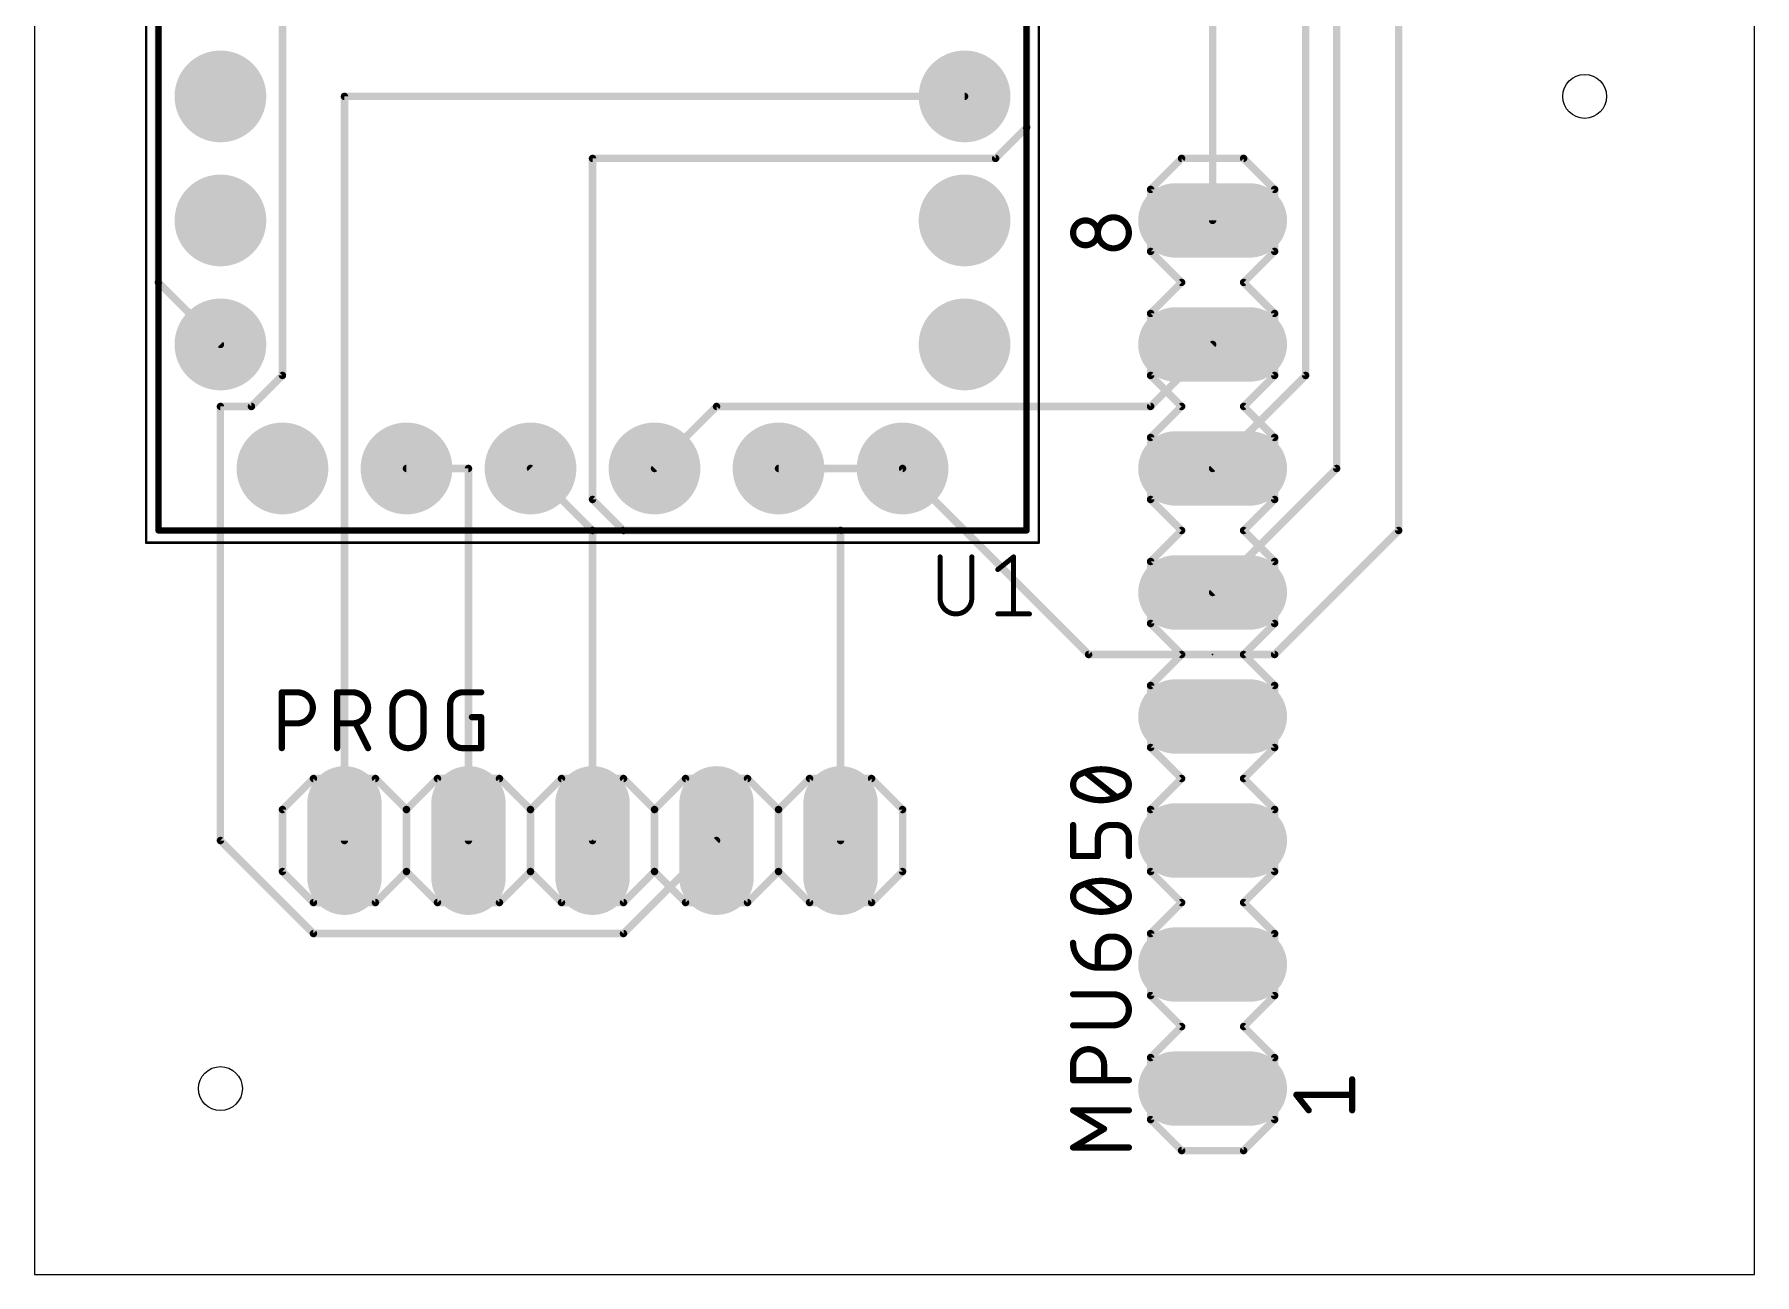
# Model space of a CAD drawing. Extents: x 2.5 to 37.8, y 12.7 to 76.2.
# Drawn here: x 2.54 to 37.77, y 12.7 to 38.1 of the extents above; entities that cross this region are included whole.
import ezdxf

# ---------------------------------------------------------------- set-up
doc = ezdxf.new("R2010")
doc.units = 0
for name, color, linetype in [('1', 12, 'CONTINUOUS'), ('17', 110, 'CONTINUOUS'), ('20', 31, 'CONTINUOUS'), ('21', 253, 'CONTINUOUS'), ('23', 53, 'CONTINUOUS'), ('25', 253, 'CONTINUOUS'), ('39', 12, 'CONTINUOUS'), ('51', 253, 'CONTINUOUS')]:
    doc.layers.add(name, color=color, linetype=linetype)

# ---------------------------------------------------------------- blocks, each defined once
blk = doc.blocks.new('RECT')
blk.add_solid([(-0.5, -0.5), (0.5, -0.5), (-0.5, 0.5), (0.5, 0.5)])
blk = doc.blocks.new('LONGP100')
at = {"const_width": 1}
blk.add_lwpolyline([(-0.5, 0), (0.5, 0)], dxfattribs=at)
at = {"const_width": 0.5}
for points in [[(-0.5, 0.25, 1), (-0.5, -0.25)], [(0.5, -0.25, 1), (0.5, 0.25)]]:
    blk.add_lwpolyline(points, format="xyb", dxfattribs=at)
blk = doc.blocks.new('ROUNDP')
at = {"const_width": 0.5}
blk.add_lwpolyline([(0, -0.25, 1), (0, 0.25, 1), (0, -0.25)], format="xyb", dxfattribs=at)

msp = doc.modelspace()

# ---------------------------------------------------------------- linework, layer by layer
at = {"layer": '1', "const_width": 0.1524}
for points in [[(5.08, 72.39), (5.08, 33.02)], [(29.21, 42.545), (29.21, 29.21)], [(28.575, 41.91), (28.575, 31.115)], [(30.48, 41.91), (30.48, 27.94)], [(26.67, 40.64), (26.67, 34.29)], [(7.62, 39.37), (7.62, 31.115)], [(22.86, 39.37), (22.86, 36.195)], [(8.89, 36.83), (8.89, 21.59)], [(21.59, 36.83), (8.89, 36.83)], [(22.86, 36.195), (22.225, 35.56)], [(13.97, 35.56), (13.97, 28.575)], [(22.225, 35.56), (13.97, 35.56)], [(5.08, 33.02), (6.35, 31.75)], [(25.4, 30.48), (26.67, 31.75)], [(7.62, 31.115), (6.985, 30.48)], [(28.575, 31.115), (26.67, 29.21)], [(6.35, 30.48), (6.35, 21.59)], [(6.985, 30.48), (6.35, 30.48)], [(15.24, 29.21), (16.51, 30.48)], [(16.51, 30.48), (25.4, 30.48)], [(10.16, 29.21), (11.43, 29.21)], [(11.43, 29.21), (11.43, 21.59)], [(12.7, 29.21), (13.97, 27.94)], [(20.32, 29.21), (17.78, 29.21)], [(24.13, 25.4), (20.32, 29.21)], [(29.21, 29.21), (26.67, 26.67)], [(13.97, 28.575), (14.605, 27.94)], [(13.97, 27.94), (13.97, 21.59)], [(14.605, 27.94), (19.05, 27.94)], [(19.05, 27.94), (19.05, 21.59)], [(30.48, 27.94), (27.94, 25.4)], [(27.94, 25.4), (24.13, 25.4)], [(6.35, 21.59), (8.255, 19.685)], [(14.605, 19.685), (16.51, 21.59)], [(8.255, 19.685), (14.605, 19.685)]]:
    msp.add_lwpolyline(points, dxfattribs=at)
at = {"layer": '1', "const_width": 0.0762}
for points in [[(8.9281, 36.83, 1), (8.8519, 36.83)], [(8.89, 36.8681, 1), (8.89, 36.7919)], [(21.59, 36.7919, 1), (21.59, 36.8681)], [(22.8219, 36.195, 1), (22.8981, 36.195)], [(22.8869, 36.1681, 1), (22.8331, 36.2219)], [(14.0081, 35.56, 1), (13.9319, 35.56)], [(13.97, 35.5981, 1), (13.97, 35.5219)], [(22.1981, 35.5869, 1), (22.2519, 35.5331)], [(22.225, 35.5219, 1), (22.225, 35.5981)], [(26.6319, 34.29, 1), (26.7081, 34.29)], [(5.0419, 33.02, 1), (5.1181, 33.02)], [(5.1069, 33.0469, 1), (5.0531, 32.9931)], [(6.3231, 31.7231, 1), (6.3769, 31.7769)], [(26.6969, 31.7231, 1), (26.6431, 31.7769)], [(7.5819, 31.115, 1), (7.6581, 31.115)], [(7.6469, 31.0881, 1), (7.5931, 31.1419)], [(28.5369, 31.115, 1), (28.6131, 31.115)], [(28.6019, 31.0881, 1), (28.5481, 31.1419)], [(6.3881, 30.48, 1), (6.3119, 30.48)], [(6.35, 30.5181, 1), (6.35, 30.4419)], [(6.9581, 30.5069, 1), (7.0119, 30.4531)], [(6.985, 30.4419, 1), (6.985, 30.5181)], [(16.51, 30.5181, 1), (16.51, 30.4419)], [(16.5369, 30.4531, 1), (16.4831, 30.5069)], [(25.3731, 30.5069, 1), (25.4269, 30.4531)], [(25.4, 30.4419, 1), (25.4, 30.5181)], [(10.16, 29.2481, 1), (10.16, 29.1719)], [(11.4681, 29.21, 1), (11.3919, 29.21)], [(11.43, 29.1719, 1), (11.43, 29.2481)], [(12.7269, 29.2369, 1), (12.6731, 29.1831)], [(15.2131, 29.2369, 1), (15.2669, 29.1831)], [(17.78, 29.2481, 1), (17.78, 29.1719)], [(20.3469, 29.2369, 1), (20.2931, 29.1831)], [(20.32, 29.1719, 1), (20.32, 29.2481)], [(26.6431, 29.2369, 1), (26.6969, 29.1831)], [(29.1719, 29.21, 1), (29.2481, 29.21)], [(29.2369, 29.1831, 1), (29.1831, 29.2369)], [(13.9319, 28.575, 1), (14.0081, 28.575)], [(13.9969, 28.6019, 1), (13.9431, 28.5481)], [(14.0081, 27.94, 1), (13.9319, 27.94)], [(13.9431, 27.9131, 1), (13.9969, 27.9669)], [(14.605, 27.9781, 1), (14.605, 27.9019)], [(14.5781, 27.9131, 1), (14.6319, 27.9669)], [(19.0881, 27.94, 1), (19.0119, 27.94)], [(19.05, 27.9019, 1), (19.05, 27.9781)], [(30.4419, 27.94, 1), (30.5181, 27.94)], [(30.5069, 27.9131, 1), (30.4531, 27.9669)], [(26.6431, 26.6969, 1), (26.6969, 26.6431)], [(24.13, 25.4381, 1), (24.13, 25.3619)], [(24.1031, 25.3731, 1), (24.1569, 25.4269)], [(27.9131, 25.4269, 1), (27.9669, 25.3731)], [(27.94, 25.3619, 1), (27.94, 25.4381)], [(6.3119, 21.59, 1), (6.3881, 21.59)], [(6.3769, 21.6169, 1), (6.3231, 21.5631)], [(8.8519, 21.59, 1), (8.9281, 21.59)], [(11.3919, 21.59, 1), (11.4681, 21.59)], [(13.9319, 21.59, 1), (14.0081, 21.59)], [(16.5369, 21.5631, 1), (16.4831, 21.6169)], [(19.0119, 21.59, 1), (19.0881, 21.59)], [(8.255, 19.7231, 1), (8.255, 19.6469)], [(8.2281, 19.6581, 1), (8.2819, 19.7119)], [(14.5781, 19.7119, 1), (14.6319, 19.6581)], [(14.605, 19.6469, 1), (14.605, 19.7231)]]:
    msp.add_lwpolyline(points, format="xyb", dxfattribs=at)
at = {"layer": '20'}
for p, q in [((2.54, 76.19), (2.54, 12.7)), ((37.77, 12.7), (37.77, 76.19)), ((2.54, 12.7), (37.77, 12.7))]:
    msp.add_line(p, q, dxfattribs=at)
for centre in [(34.29, 36.83), (6.35, 16.51)]:
    msp.add_circle(centre, 0.45, dxfattribs=at)
at = {"layer": '21'}
for points, const_width in [([(5.08, 60.96), (5.08, 27.94)], 0.127), ([(22.86, 27.94), (22.86, 60.96)], 0.127), ([(25.4, 34.925), (26.035, 35.56)], 0.1524), ([(26.035, 35.56), (27.305, 35.56)], 0.1524), ([(27.305, 35.56), (27.94, 34.925)], 0.1524), ([(25.4, 33.655), (25.4, 34.925)], 0.1524), ([(27.94, 34.925), (27.94, 33.655)], 0.1524), ([(25.4, 33.655), (26.035, 33.02)], 0.1524), ([(27.305, 33.02), (27.94, 33.655)], 0.1524), ([(25.4, 32.385), (26.035, 33.02)], 0.1524), ([(27.305, 33.02), (27.94, 32.385)], 0.1524), ([(25.4, 31.115), (25.4, 32.385)], 0.1524), ([(27.94, 32.385), (27.94, 31.115)], 0.1524), ([(26.035, 30.48), (25.4, 31.115)], 0.1524), ([(27.94, 31.115), (27.305, 30.48)], 0.1524), ([(25.4, 29.845), (26.035, 30.48)], 0.1524), ([(27.305, 30.48), (27.94, 29.845)], 0.1524), ([(25.4, 28.575), (25.4, 29.845)], 0.1524), ([(27.94, 29.845), (27.94, 28.575)], 0.1524), ([(26.035, 27.94), (25.4, 28.575)], 0.1524), ([(27.94, 28.575), (27.305, 27.94)], 0.1524), ([(5.08, 27.94), (22.86, 27.94)], 0.127), ([(25.4, 27.305), (26.035, 27.94)], 0.1524), ([(27.305, 27.94), (27.94, 27.305)], 0.1524), ([(25.4, 26.035), (25.4, 27.305)], 0.1524), ([(27.94, 27.305), (27.94, 26.035)], 0.1524), ([(25.4, 26.035), (26.035, 25.4)], 0.1524), ([(27.305, 25.4), (27.94, 26.035)], 0.1524), ([(25.4, 24.765), (26.035, 25.4)], 0.1524), ([(27.305, 25.4), (27.94, 24.765)], 0.1524), ([(25.4, 23.495), (25.4, 24.765)], 0.1524), ([(27.94, 24.765), (27.94, 23.495)], 0.1524), ([(25.4, 23.495), (26.035, 22.86)], 0.1524), ([(27.305, 22.86), (27.94, 23.495)], 0.1524), ([(8.255, 22.86), (7.62, 22.225)], 0.1524), ([(8.255, 22.86), (9.525, 22.86)], 0.1524), ([(9.525, 22.86), (10.16, 22.225)], 0.1524), ([(10.16, 22.225), (10.795, 22.86)], 0.1524), ([(10.795, 22.86), (12.065, 22.86)], 0.1524), ([(12.065, 22.86), (12.7, 22.225)], 0.1524), ([(12.7, 22.225), (13.335, 22.86)], 0.1524), ([(13.335, 22.86), (14.605, 22.86)], 0.1524), ([(14.605, 22.86), (15.24, 22.225)], 0.1524), ([(15.875, 22.86), (15.24, 22.225)], 0.1524), ([(15.875, 22.86), (17.145, 22.86)], 0.1524), ([(17.145, 22.86), (17.78, 22.225)], 0.1524), ([(18.415, 22.86), (17.78, 22.225)], 0.1524), ([(18.415, 22.86), (19.685, 22.86)], 0.1524), ([(19.685, 22.86), (20.32, 22.225)], 0.1524), ([(25.4, 22.225), (26.035, 22.86)], 0.1524), ([(27.305, 22.86), (27.94, 22.225)], 0.1524), ([(7.62, 22.225), (7.62, 20.955)], 0.1524), ([(10.16, 22.225), (10.16, 20.955)], 0.1524), ([(12.7, 22.225), (12.7, 20.955)], 0.1524), ([(15.24, 22.225), (15.24, 20.955)], 0.1524), ([(17.78, 22.225), (17.78, 20.955)], 0.1524), ([(20.32, 22.225), (20.32, 20.955)], 0.1524), ([(25.4, 20.955), (25.4, 22.225)], 0.1524), ([(27.94, 22.225), (27.94, 20.955)], 0.1524), ([(7.62, 20.955), (8.255, 20.32)], 0.1524), ([(10.16, 20.955), (9.525, 20.32)], 0.1524), ([(10.795, 20.32), (10.16, 20.955)], 0.1524), ([(12.7, 20.955), (12.065, 20.32)], 0.1524), ([(13.335, 20.32), (12.7, 20.955)], 0.1524), ([(15.24, 20.955), (14.605, 20.32)], 0.1524), ([(15.24, 20.955), (15.875, 20.32)], 0.1524), ([(17.78, 20.955), (17.145, 20.32)], 0.1524), ([(17.78, 20.955), (18.415, 20.32)], 0.1524), ([(20.32, 20.955), (19.685, 20.32)], 0.1524), ([(26.035, 20.32), (25.4, 20.955)], 0.1524), ([(27.94, 20.955), (27.305, 20.32)], 0.1524), ([(9.525, 20.32), (8.255, 20.32)], 0.1524), ([(12.065, 20.32), (10.795, 20.32)], 0.1524), ([(14.605, 20.32), (13.335, 20.32)], 0.1524), ([(17.145, 20.32), (15.875, 20.32)], 0.1524), ([(19.685, 20.32), (18.415, 20.32)], 0.1524), ([(25.4, 19.685), (26.035, 20.32)], 0.1524), ([(27.305, 20.32), (27.94, 19.685)], 0.1524), ([(25.4, 18.415), (25.4, 19.685)], 0.1524), ([(27.94, 19.685), (27.94, 18.415)], 0.1524), ([(26.035, 17.78), (25.4, 18.415)], 0.1524), ([(27.94, 18.415), (27.305, 17.78)], 0.1524), ([(25.4, 17.145), (26.035, 17.78)], 0.1524), ([(27.305, 17.78), (27.94, 17.145)], 0.1524), ([(25.4, 15.875), (25.4, 17.145)], 0.1524), ([(27.94, 17.145), (27.94, 15.875)], 0.1524), ([(29.5275, 16.0655), (29.5275, 16.7005)], 0.127), ([(28.6385, 16.0655), (28.3845, 16.383)], 0.127), ([(28.3845, 16.383), (29.5275, 16.383)], 0.127), ([(25.4, 15.875), (26.035, 15.24)], 0.1524), ([(27.305, 15.24), (27.94, 15.875)], 0.1524), ([(26.035, 15.24), (27.305, 15.24)], 0.1524)]:
    msp.add_lwpolyline(points, dxfattribs=dict(at, const_width=const_width))
for points, const_width in [([(26.035, 35.5981, 1), (26.035, 35.5219)], 0.0762), ([(26.0619, 35.5331, 1), (26.0081, 35.5869)], 0.0762), ([(27.3319, 35.5869, 1), (27.2781, 35.5331)], 0.0762), ([(27.305, 35.5219, 1), (27.305, 35.5981)], 0.0762), ([(25.4381, 34.925, 1), (25.3619, 34.925)], 0.0762), ([(25.3731, 34.9519, 1), (25.4269, 34.8981)], 0.0762), ([(27.9781, 34.925, 1), (27.9019, 34.925)], 0.0762), ([(27.9131, 34.8981, 1), (27.9669, 34.9519)], 0.0762), ([(24.0665, 34.29, 1), (24.0665, 33.782)], 0.127), ([(24.0665, 34.3218, 1), (24.0665, 34.2582)], 0.0635), ([(24.0665, 33.782, 1), (24.0665, 34.29)], 0.127), ([(24.0665, 34.2582, 1), (24.0665, 34.3218)], 0.0635), ([(24.638, 34.3535, 1), (24.638, 33.7185)], 0.127), ([(24.638, 34.3853, 1), (24.638, 34.3218)], 0.0635), ([(24.638, 33.7185, 1), (24.638, 34.3535)], 0.127), ([(24.638, 34.3218, 1), (24.638, 34.3853)], 0.0635), ([(24.0665, 33.8138, 1), (24.0665, 33.7503)], 0.0635), ([(24.0665, 33.7503, 1), (24.0665, 33.8138)], 0.0635), ([(24.638, 33.7503, 1), (24.638, 33.6867)], 0.0635), ([(24.638, 33.6867, 1), (24.638, 33.7503)], 0.0635), ([(25.3619, 33.655, 1), (25.4381, 33.655)], 0.0762), ([(25.4269, 33.6819, 1), (25.3731, 33.6281)], 0.0762), ([(27.9019, 33.655, 1), (27.9781, 33.655)], 0.0762), ([(27.9669, 33.6281, 1), (27.9131, 33.6819)], 0.0762), ([(26.0619, 32.9931, 1), (26.0081, 33.0469)], 0.0762), ([(26.0081, 32.9931, 1), (26.0619, 33.0469)], 0.0762), ([(27.3319, 33.0469, 1), (27.2781, 32.9931)], 0.0762), ([(27.2781, 33.0469, 1), (27.3319, 32.9931)], 0.0762), ([(25.4381, 32.385, 1), (25.3619, 32.385)], 0.0762), ([(25.3731, 32.4119, 1), (25.4269, 32.3581)], 0.0762), ([(27.9781, 32.385, 1), (27.9019, 32.385)], 0.0762), ([(27.9131, 32.3581, 1), (27.9669, 32.4119)], 0.0762), ([(25.3619, 31.115, 1), (25.4381, 31.115)], 0.0762), ([(25.4269, 31.1419, 1), (25.3731, 31.0881)], 0.0762), ([(27.9019, 31.115, 1), (27.9781, 31.115)], 0.0762), ([(27.9669, 31.0881, 1), (27.9131, 31.1419)], 0.0762), ([(26.0619, 30.4531, 1), (26.0081, 30.5069)], 0.0762), ([(26.0081, 30.4531, 1), (26.0619, 30.5069)], 0.0762), ([(27.3319, 30.5069, 1), (27.2781, 30.4531)], 0.0762), ([(27.2781, 30.5069, 1), (27.3319, 30.4531)], 0.0762), ([(25.4381, 29.845, 1), (25.3619, 29.845)], 0.0762), ([(25.3731, 29.8719, 1), (25.4269, 29.8181)], 0.0762), ([(27.9781, 29.845, 1), (27.9019, 29.845)], 0.0762), ([(27.9131, 29.8181, 1), (27.9669, 29.8719)], 0.0762), ([(25.3619, 28.575, 1), (25.4381, 28.575)], 0.0762), ([(25.4269, 28.6019, 1), (25.3731, 28.5481)], 0.0762), ([(27.9019, 28.575, 1), (27.9781, 28.575)], 0.0762), ([(27.9669, 28.5481, 1), (27.9131, 28.6019)], 0.0762), ([(5.08, 27.9718, 1), (5.08, 27.9083)], 0.0635), ([(5.0483, 27.94, 1), (5.1117, 27.94)], 0.0635), ([(22.8283, 27.94, 1), (22.8917, 27.94)], 0.0635), ([(22.86, 27.9083, 1), (22.86, 27.9718)], 0.0635), ([(26.0619, 27.9131, 1), (26.0081, 27.9669)], 0.0762), ([(26.0081, 27.9131, 1), (26.0619, 27.9669)], 0.0762), ([(27.3319, 27.9669, 1), (27.2781, 27.9131)], 0.0762), ([(27.2781, 27.9669, 1), (27.3319, 27.9131)], 0.0762), ([(25.4381, 27.305, 1), (25.3619, 27.305)], 0.0762), ([(25.3731, 27.3319, 1), (25.4269, 27.2781)], 0.0762), ([(27.9781, 27.305, 1), (27.9019, 27.305)], 0.0762), ([(27.9131, 27.2781, 1), (27.9669, 27.3319)], 0.0762), ([(25.3619, 26.035, 1), (25.4381, 26.035)], 0.0762), ([(25.4269, 26.0619, 1), (25.3731, 26.0081)], 0.0762), ([(27.9019, 26.035, 1), (27.9781, 26.035)], 0.0762), ([(27.9669, 26.0081, 1), (27.9131, 26.0619)], 0.0762), ([(26.0619, 25.3731, 1), (26.0081, 25.4269)], 0.0762), ([(26.0081, 25.3731, 1), (26.0619, 25.4269)], 0.0762), ([(27.3319, 25.4269, 1), (27.2781, 25.3731)], 0.0762), ([(27.2781, 25.4269, 1), (27.3319, 25.3731)], 0.0762), ([(25.4381, 24.765, 1), (25.3619, 24.765)], 0.0762), ([(25.3731, 24.7919, 1), (25.4269, 24.7381)], 0.0762), ([(27.9781, 24.765, 1), (27.9019, 24.765)], 0.0762), ([(27.9131, 24.7381, 1), (27.9669, 24.7919)], 0.0762), ([(25.3619, 23.495, 1), (25.4381, 23.495)], 0.0762), ([(25.4269, 23.5219, 1), (25.3731, 23.4681)], 0.0762), ([(27.9019, 23.495, 1), (27.9781, 23.495)], 0.0762), ([(27.9669, 23.4681, 1), (27.9131, 23.5219)], 0.0762), ([(8.255, 22.8981, 1), (8.255, 22.8219)], 0.0762), ([(8.2819, 22.8331, 1), (8.2281, 22.8869)], 0.0762), ([(9.5519, 22.8869, 1), (9.4981, 22.8331)], 0.0762), ([(9.525, 22.8219, 1), (9.525, 22.8981)], 0.0762), ([(10.795, 22.8981, 1), (10.795, 22.8219)], 0.0762), ([(10.8219, 22.8331, 1), (10.7681, 22.8869)], 0.0762), ([(12.0919, 22.8869, 1), (12.0381, 22.8331)], 0.0762), ([(12.065, 22.8219, 1), (12.065, 22.8981)], 0.0762), ([(13.335, 22.8981, 1), (13.335, 22.8219)], 0.0762), ([(13.3619, 22.8331, 1), (13.3081, 22.8869)], 0.0762), ([(14.6319, 22.8869, 1), (14.5781, 22.8331)], 0.0762), ([(14.605, 22.8219, 1), (14.605, 22.8981)], 0.0762), ([(15.875, 22.8981, 1), (15.875, 22.8219)], 0.0762), ([(15.9019, 22.8331, 1), (15.8481, 22.8869)], 0.0762), ([(17.1719, 22.8869, 1), (17.1181, 22.8331)], 0.0762), ([(17.145, 22.8219, 1), (17.145, 22.8981)], 0.0762), ([(18.415, 22.8981, 1), (18.415, 22.8219)], 0.0762), ([(18.4419, 22.8331, 1), (18.3881, 22.8869)], 0.0762), ([(19.7119, 22.8869, 1), (19.6581, 22.8331)], 0.0762), ([(19.685, 22.8219, 1), (19.685, 22.8981)], 0.0762), ([(26.0619, 22.8331, 1), (26.0081, 22.8869)], 0.0762), ([(26.0081, 22.8331, 1), (26.0619, 22.8869)], 0.0762), ([(27.3319, 22.8869, 1), (27.2781, 22.8331)], 0.0762), ([(27.2781, 22.8869, 1), (27.3319, 22.8331)], 0.0762), ([(7.6581, 22.225, 1), (7.5819, 22.225)], 0.0762), ([(7.5931, 22.2519, 1), (7.6469, 22.1981)], 0.0762), ([(10.1981, 22.225, 1), (10.1219, 22.225)], 0.0762), ([(10.1331, 22.2519, 1), (10.1869, 22.1981)], 0.0762), ([(10.1331, 22.1981, 1), (10.1869, 22.2519)], 0.0762), ([(12.7381, 22.225, 1), (12.6619, 22.225)], 0.0762), ([(12.6731, 22.2519, 1), (12.7269, 22.1981)], 0.0762), ([(12.6731, 22.1981, 1), (12.7269, 22.2519)], 0.0762), ([(15.2781, 22.225, 1), (15.2019, 22.225)], 0.0762), ([(15.2131, 22.2519, 1), (15.2669, 22.1981)], 0.0762), ([(15.2131, 22.1981, 1), (15.2669, 22.2519)], 0.0762), ([(17.8181, 22.225, 1), (17.7419, 22.225)], 0.0762), ([(17.7531, 22.2519, 1), (17.8069, 22.1981)], 0.0762), ([(17.7531, 22.1981, 1), (17.8069, 22.2519)], 0.0762), ([(20.3581, 22.225, 1), (20.2819, 22.225)], 0.0762), ([(20.2931, 22.1981, 1), (20.3469, 22.2519)], 0.0762), ([(25.4381, 22.225, 1), (25.3619, 22.225)], 0.0762), ([(25.3731, 22.2519, 1), (25.4269, 22.1981)], 0.0762), ([(27.9781, 22.225, 1), (27.9019, 22.225)], 0.0762), ([(27.9131, 22.1981, 1), (27.9669, 22.2519)], 0.0762), ([(7.5819, 20.955, 1), (7.6581, 20.955)], 0.0762), ([(7.6469, 20.9819, 1), (7.5931, 20.9281)], 0.0762), ([(10.1219, 20.955, 1), (10.1981, 20.955)], 0.0762), ([(10.1869, 20.9819, 1), (10.1331, 20.9281)], 0.0762), ([(10.1869, 20.9281, 1), (10.1331, 20.9819)], 0.0762), ([(12.6619, 20.955, 1), (12.7381, 20.955)], 0.0762), ([(12.7269, 20.9819, 1), (12.6731, 20.9281)], 0.0762), ([(12.7269, 20.9281, 1), (12.6731, 20.9819)], 0.0762), ([(15.2019, 20.955, 1), (15.2781, 20.955)], 0.0762), ([(15.2669, 20.9819, 1), (15.2131, 20.9281)], 0.0762), ([(15.2669, 20.9281, 1), (15.2131, 20.9819)], 0.0762), ([(17.7419, 20.955, 1), (17.8181, 20.955)], 0.0762), ([(17.8069, 20.9819, 1), (17.7531, 20.9281)], 0.0762), ([(17.8069, 20.9281, 1), (17.7531, 20.9819)], 0.0762), ([(20.2819, 20.955, 1), (20.3581, 20.955)], 0.0762), ([(20.3469, 20.9281, 1), (20.2931, 20.9819)], 0.0762), ([(25.3619, 20.955, 1), (25.4381, 20.955)], 0.0762), ([(25.4269, 20.9819, 1), (25.3731, 20.9281)], 0.0762), ([(27.9019, 20.955, 1), (27.9781, 20.955)], 0.0762), ([(27.9669, 20.9281, 1), (27.9131, 20.9819)], 0.0762), ([(8.255, 20.3581, 1), (8.255, 20.2819)], 0.0762), ([(8.2281, 20.2931, 1), (8.2819, 20.3469)], 0.0762), ([(9.4981, 20.3469, 1), (9.5519, 20.2931)], 0.0762), ([(9.525, 20.2819, 1), (9.525, 20.3581)], 0.0762), ([(10.795, 20.3581, 1), (10.795, 20.2819)], 0.0762), ([(10.7681, 20.2931, 1), (10.8219, 20.3469)], 0.0762), ([(12.0381, 20.3469, 1), (12.0919, 20.2931)], 0.0762), ([(12.065, 20.2819, 1), (12.065, 20.3581)], 0.0762), ([(13.335, 20.3581, 1), (13.335, 20.2819)], 0.0762), ([(13.3081, 20.2931, 1), (13.3619, 20.3469)], 0.0762), ([(14.5781, 20.3469, 1), (14.6319, 20.2931)], 0.0762), ([(14.605, 20.2819, 1), (14.605, 20.3581)], 0.0762), ([(15.875, 20.3581, 1), (15.875, 20.2819)], 0.0762), ([(15.8481, 20.2931, 1), (15.9019, 20.3469)], 0.0762), ([(17.1181, 20.3469, 1), (17.1719, 20.2931)], 0.0762), ([(17.145, 20.2819, 1), (17.145, 20.3581)], 0.0762), ([(18.415, 20.3581, 1), (18.415, 20.2819)], 0.0762), ([(18.3881, 20.2931, 1), (18.4419, 20.3469)], 0.0762), ([(19.6581, 20.3469, 1), (19.7119, 20.2931)], 0.0762), ([(19.685, 20.2819, 1), (19.685, 20.3581)], 0.0762), ([(26.0619, 20.2931, 1), (26.0081, 20.3469)], 0.0762), ([(26.0081, 20.2931, 1), (26.0619, 20.3469)], 0.0762), ([(27.3319, 20.3469, 1), (27.2781, 20.2931)], 0.0762), ([(27.2781, 20.3469, 1), (27.3319, 20.2931)], 0.0762), ([(25.4381, 19.685, 1), (25.3619, 19.685)], 0.0762), ([(25.3731, 19.7119, 1), (25.4269, 19.6581)], 0.0762), ([(27.9781, 19.685, 1), (27.9019, 19.685)], 0.0762), ([(27.9131, 19.6581, 1), (27.9669, 19.7119)], 0.0762), ([(25.3619, 18.415, 1), (25.4381, 18.415)], 0.0762), ([(25.4269, 18.4419, 1), (25.3731, 18.3881)], 0.0762), ([(27.9019, 18.415, 1), (27.9781, 18.415)], 0.0762), ([(27.9669, 18.3881, 1), (27.9131, 18.4419)], 0.0762), ([(26.0619, 17.7531, 1), (26.0081, 17.8069)], 0.0762), ([(26.0081, 17.7531, 1), (26.0619, 17.8069)], 0.0762), ([(27.3319, 17.8069, 1), (27.2781, 17.7531)], 0.0762), ([(27.2781, 17.8069, 1), (27.3319, 17.7531)], 0.0762), ([(25.4381, 17.145, 1), (25.3619, 17.145)], 0.0762), ([(25.3731, 17.1719, 1), (25.4269, 17.1181)], 0.0762), ([(27.9781, 17.145, 1), (27.9019, 17.145)], 0.0762), ([(27.9131, 17.1181, 1), (27.9669, 17.1719)], 0.0762), ([(29.5592, 16.7005, 1), (29.4958, 16.7005)], 0.0635), ([(28.4093, 16.4028, 1), (28.3597, 16.3632)], 0.0635), ([(28.3845, 16.4147, 1), (28.3845, 16.3513)], 0.0635), ([(29.5275, 16.3513, 1), (29.5275, 16.4147)], 0.0635), ([(25.3619, 15.875, 1), (25.4381, 15.875)], 0.0762), ([(25.4269, 15.9019, 1), (25.3731, 15.8481)], 0.0762), ([(27.9019, 15.875, 1), (27.9781, 15.875)], 0.0762), ([(27.9669, 15.8481, 1), (27.9131, 15.9019)], 0.0762), ([(28.6137, 16.0457, 1), (28.6633, 16.0853)], 0.0635), ([(29.4958, 16.0655, 1), (29.5592, 16.0655)], 0.0635), ([(26.035, 15.2781, 1), (26.035, 15.2019)], 0.0762), ([(26.0081, 15.2131, 1), (26.0619, 15.2669)], 0.0762), ([(27.2781, 15.2669, 1), (27.3319, 15.2131)], 0.0762), ([(27.305, 15.2019, 1), (27.305, 15.2781)], 0.0762)]:
    msp.add_lwpolyline(points, format="xyb", dxfattribs=dict(at, const_width=const_width))
at = {"layer": '23'}
for p in [(26.67, 25.4), (13.97, 21.59)]:
    msp.add_point(p, dxfattribs=at)
at = {"layer": '25'}
for points, const_width in [([(21.089, 27.3992), (21.089, 26.5554)], 0.1016), ([(21.7381, 26.5554), (21.7381, 27.3992)], 0.1016), ([(22.2701, 27.1396), (22.5946, 27.3992)], 0.1016), ([(22.5946, 27.3992), (22.5946, 26.2308)], 0.1016), ([(22.2701, 26.2308), (22.9192, 26.2308)], 0.1016), ([(7.6073, 23.4823), (7.6073, 24.6253)], 0.127), ([(7.6073, 24.6253), (7.9248, 24.6253)], 0.127), ([(8.7395, 23.4823), (8.7395, 24.6253)], 0.127), ([(8.7395, 24.6253), (9.057, 24.6253)], 0.127), ([(11.3093, 24.6253), (11.6903, 24.6253)], 0.127), ([(9.8742, 23.7998), (9.8742, 24.3078)], 0.127), ([(10.5092, 24.3078), (10.5092, 23.7998)], 0.127), ([(11.0553, 23.7363), (11.0553, 24.3713)], 0.127), ([(7.9248, 23.9903), (7.6073, 23.9903)], 0.127), ([(9.057, 23.9903), (8.7395, 23.9903)], 0.127), ([(9.3745, 23.4823), (9.1205, 23.9903)], 0.127), ([(11.4998, 24.1173), (11.6903, 24.1173)], 0.127), ([(11.6903, 24.1173), (11.6903, 23.4823)], 0.127), ([(11.6903, 23.4823), (11.3093, 23.4823)], 0.127), ([(24.7015, 22.479), (24.0665, 22.987)], 0.127), ([(23.8125, 21.2725), (23.8125, 21.9075)], 0.127), ([(24.7015, 21.9075), (24.5745, 21.9075)], 0.127), ([(24.3205, 21.6535), (24.3205, 21.2725)], 0.127), ([(24.9555, 21.2725), (24.9555, 21.6535)], 0.127), ([(24.3205, 21.2725), (23.8125, 21.2725)], 0.127), ([(24.7015, 20.193), (24.0665, 20.701)], 0.127), ([(24.3205, 18.9865), (24.3205, 19.3675)], 0.127), ([(24.5745, 19.6215), (24.638, 19.6215)], 0.127), ([(24.638, 18.9865), (24.3205, 18.9865)], 0.127), ([(24.638, 18.4404), (23.8125, 18.4404)], 0.127), ([(23.8125, 17.8054), (24.638, 17.8054)], 0.127), ([(23.8125, 16.6815), (23.8125, 16.999)], 0.127), ([(24.4475, 16.999), (24.4475, 16.6815)], 0.127), ([(24.9555, 16.6815), (23.8125, 16.6815)], 0.127), ([(24.4475, 15.6845), (23.8125, 16.0655)], 0.127), ([(23.8125, 16.0655), (24.9555, 16.0655)], 0.127), ([(23.8125, 15.3035), (24.4475, 15.6845)], 0.127), ([(24.9555, 15.3035), (23.8125, 15.3035)], 0.127)]:
    msp.add_lwpolyline(points, dxfattribs=dict(at, const_width=const_width))
for points, const_width in [([(21.1144, 27.3992, 1), (21.0636, 27.3992)], 0.0508), ([(21.7635, 27.3992, 1), (21.7127, 27.3992)], 0.0508), ([(22.2542, 27.1594, 1), (22.286, 27.1197)], 0.0508), ([(22.62, 27.3992, 1), (22.5692, 27.3992)], 0.0508), ([(22.6105, 27.3794, 1), (22.5788, 27.419)], 0.0508), ([(21.089, 26.5554, 1), (21.7381, 26.5554)], 0.1016), ([(21.1144, 26.5554, 1), (21.0636, 26.5554)], 0.0508), ([(21.0636, 26.5554, 1), (21.1144, 26.5554)], 0.0508), ([(21.7635, 26.5554, 1), (21.7127, 26.5554)], 0.0508), ([(21.7127, 26.5554, 1), (21.7635, 26.5554)], 0.0508), ([(22.2701, 26.2562, 1), (22.2701, 26.2054)], 0.0508), ([(22.5692, 26.2308, 1), (22.62, 26.2308)], 0.0508), ([(22.9192, 26.2054, 1), (22.9192, 26.2562)], 0.0508), ([(7.6391, 24.6253, 1), (7.5756, 24.6253)], 0.0635), ([(7.6073, 24.6571, 1), (7.6073, 24.5936)], 0.0635), ([(7.9248, 23.9903, 1), (7.9248, 24.6253)], 0.127), ([(7.9248, 24.6571, 1), (7.9248, 24.5936)], 0.0635), ([(7.9248, 24.5936, 1), (7.9248, 24.6571)], 0.0635), ([(8.7395, 24.6571, 1), (8.7395, 24.5936)], 0.0635), ([(8.7713, 24.6253, 1), (8.7078, 24.6253)], 0.0635), ([(9.057, 23.9903, 1), (9.057, 24.6253)], 0.127), ([(9.057, 24.6571, 1), (9.057, 24.5936)], 0.0635), ([(9.057, 24.5936, 1), (9.057, 24.6571)], 0.0635), ([(10.5092, 24.3078, 1), (9.8742, 24.3078)], 0.127), ([(11.3093, 24.6253, 0.4142), (11.0553, 24.3713)], 0.127), ([(11.3093, 24.6571, 1), (11.3093, 24.5936)], 0.0635), ([(11.3093, 24.5936, 1), (11.3093, 24.6571)], 0.0635), ([(11.6903, 24.5936, 1), (11.6903, 24.6571)], 0.0635), ([(9.906, 24.3078, 1), (9.8425, 24.3078)], 0.0635), ([(9.8425, 24.3078, 1), (9.906, 24.3078)], 0.0635), ([(10.541, 24.3078, 1), (10.4775, 24.3078)], 0.0635), ([(10.4775, 24.3078, 1), (10.541, 24.3078)], 0.0635), ([(11.0871, 24.3713, 1), (11.0236, 24.3713)], 0.0635), ([(11.0236, 24.3713, 1), (11.0871, 24.3713)], 0.0635), ([(7.6073, 24.0221, 1), (7.6073, 23.9586)], 0.0635), ([(7.9248, 24.0221, 1), (7.9248, 23.9586)], 0.0635), ([(7.9248, 23.9586, 1), (7.9248, 24.0221)], 0.0635), ([(8.7395, 24.0221, 1), (8.7395, 23.9586)], 0.0635), ([(9.057, 24.0221, 1), (9.057, 23.9586)], 0.0635), ([(9.057, 23.9586, 1), (9.057, 24.0221)], 0.0635), ([(9.1489, 24.0045, 1), (9.0921, 23.9761)], 0.0635), ([(11.4998, 24.149, 1), (11.4998, 24.0856)], 0.0635), ([(11.7221, 24.1173, 1), (11.6586, 24.1173)], 0.0635), ([(11.6903, 24.0856, 1), (11.6903, 24.149)], 0.0635), ([(9.8742, 23.7998, 1), (10.5092, 23.7998)], 0.127), ([(9.906, 23.7998, 1), (9.8425, 23.7998)], 0.0635), ([(9.8425, 23.7998, 1), (9.906, 23.7998)], 0.0635), ([(10.541, 23.7998, 1), (10.4775, 23.7998)], 0.0635), ([(10.4775, 23.7998, 1), (10.541, 23.7998)], 0.0635), ([(11.0553, 23.7363, 0.4142), (11.3093, 23.4823)], 0.127), ([(11.0871, 23.7363, 1), (11.0236, 23.7363)], 0.0635), ([(11.0236, 23.7363, 1), (11.0871, 23.7363)], 0.0635), ([(7.5756, 23.4823, 1), (7.6391, 23.4823)], 0.0635), ([(8.7078, 23.4823, 1), (8.7713, 23.4823)], 0.0635), ([(9.3461, 23.4681, 1), (9.4029, 23.4965)], 0.0635), ([(11.3093, 23.5141, 1), (11.3093, 23.4506)], 0.0635), ([(11.3093, 23.4506, 1), (11.3093, 23.5141)], 0.0635), ([(11.6586, 23.4823, 1), (11.7221, 23.4823)], 0.0635), ([(11.6903, 23.4506, 1), (11.6903, 23.5141)], 0.0635), ([(23.9713, 22.9552, 0.3205), (23.8125, 22.733)], 0.127), ([(23.9573, 22.9838, 1), (23.9852, 22.9267)], 0.0635), ([(24.384, 23.0505, 0.1139), (23.9713, 22.9552)], 0.127), ([(23.9815, 22.9252, 1), (23.961, 22.9853)], 0.0635), ([(24.0863, 23.0118, 1), (24.0467, 22.9622)], 0.0635), ([(24.7968, 22.9552, 0.1139), (24.384, 23.0505)], 0.127), ([(24.384, 23.0822, 1), (24.384, 23.0188)], 0.0635), ([(24.384, 23.0188, 1), (24.384, 23.0822)], 0.0635), ([(24.807, 22.9853, 1), (24.7865, 22.9252)], 0.0635), ([(24.9555, 22.733, 0.3205), (24.7968, 22.9552)], 0.127), ([(24.7828, 22.9267, 1), (24.8107, 22.9838)], 0.0635), ([(23.8125, 22.733, 0.3205), (23.9713, 22.5108)], 0.127), ([(23.8442, 22.733, 1), (23.7808, 22.733)], 0.0635), ([(23.7808, 22.733, 1), (23.8442, 22.733)], 0.0635), ([(23.9852, 22.5393, 1), (23.9573, 22.4822)], 0.0635), ([(23.9713, 22.5108, 0.1139), (24.384, 22.4155)], 0.127), ([(23.961, 22.4807, 1), (23.9815, 22.5408)], 0.0635), ([(24.384, 22.4155, 0.1139), (24.7968, 22.5108)], 0.127), ([(24.7865, 22.5408, 1), (24.807, 22.4807)], 0.0635), ([(24.7968, 22.5108, 0.3205), (24.9555, 22.733)], 0.127), ([(24.8107, 22.4822, 1), (24.7828, 22.5393)], 0.0635), ([(24.9872, 22.733, 1), (24.9238, 22.733)], 0.0635), ([(24.9238, 22.733, 1), (24.9872, 22.733)], 0.0635), ([(24.384, 22.4473, 1), (24.384, 22.3838)], 0.0635), ([(24.384, 22.3838, 1), (24.384, 22.4473)], 0.0635), ([(24.6817, 22.4542, 1), (24.7213, 22.5038)], 0.0635), ([(23.8442, 21.9075, 1), (23.7808, 21.9075)], 0.0635), ([(24.5745, 21.9075, 0.4142), (24.3205, 21.6535)], 0.127), ([(24.5745, 21.9393, 1), (24.5745, 21.8758)], 0.0635), ([(24.5745, 21.8758, 1), (24.5745, 21.9393)], 0.0635), ([(24.9555, 21.6535, 0.4142), (24.7015, 21.9075)], 0.127), ([(24.7015, 21.9393, 1), (24.7015, 21.8758)], 0.0635), ([(24.7015, 21.8758, 1), (24.7015, 21.9393)], 0.0635), ([(24.3523, 21.6535, 1), (24.2888, 21.6535)], 0.0635), ([(24.2888, 21.6535, 1), (24.3523, 21.6535)], 0.0635), ([(24.9872, 21.6535, 1), (24.9238, 21.6535)], 0.0635), ([(24.9238, 21.6535, 1), (24.9872, 21.6535)], 0.0635), ([(23.8125, 21.3042, 1), (23.8125, 21.2408)], 0.0635), ([(23.7808, 21.2725, 1), (23.8442, 21.2725)], 0.0635), ([(24.2888, 21.2725, 1), (24.3523, 21.2725)], 0.0635), ([(24.3205, 21.2408, 1), (24.3205, 21.3042)], 0.0635), ([(24.9238, 21.2725, 1), (24.9872, 21.2725)], 0.0635), ([(24.384, 20.7645, 0.1139), (23.9713, 20.6693)], 0.127), ([(24.7968, 20.6693, 0.1139), (24.384, 20.7645)], 0.127), ([(24.384, 20.7963, 1), (24.384, 20.7328)], 0.0635), ([(24.384, 20.7328, 1), (24.384, 20.7963)], 0.0635), ([(23.9713, 20.6693, 0.3205), (23.8125, 20.447)], 0.127), ([(23.8125, 20.447, 0.3205), (23.9713, 20.2248)], 0.127), ([(23.8442, 20.447, 1), (23.7808, 20.447)], 0.0635), ([(23.7808, 20.447, 1), (23.8442, 20.447)], 0.0635), ([(23.9573, 20.6978, 1), (23.9852, 20.6407)], 0.0635), ([(23.9815, 20.6392, 1), (23.961, 20.6993)], 0.0635), ([(24.0863, 20.7258, 1), (24.0467, 20.6762)], 0.0635), ([(24.807, 20.6993, 1), (24.7865, 20.6392)], 0.0635), ([(24.9555, 20.447, 0.3205), (24.7968, 20.6693)], 0.127), ([(24.7968, 20.2248, 0.3205), (24.9555, 20.447)], 0.127), ([(24.7828, 20.6407, 1), (24.8107, 20.6978)], 0.0635), ([(24.9872, 20.447, 1), (24.9238, 20.447)], 0.0635), ([(24.9238, 20.447, 1), (24.9872, 20.447)], 0.0635), ([(23.9852, 20.2533, 1), (23.9573, 20.1962)], 0.0635), ([(23.9713, 20.2248, 0.1139), (24.384, 20.1295)], 0.127), ([(23.961, 20.1947, 1), (23.9815, 20.2548)], 0.0635), ([(24.384, 20.1295, 0.1139), (24.7968, 20.2248)], 0.127), ([(24.384, 20.1612, 1), (24.384, 20.0978)], 0.0635), ([(24.384, 20.0978, 1), (24.384, 20.1612)], 0.0635), ([(24.6817, 20.1682, 1), (24.7213, 20.2178)], 0.0635), ([(24.7865, 20.2548, 1), (24.807, 20.1947)], 0.0635), ([(24.8107, 20.1962, 1), (24.7828, 20.2533)], 0.0635), ([(23.8125, 19.4945, 0.4142), (24.3205, 18.9865)], 0.127), ([(23.8442, 19.4945, 1), (23.7808, 19.4945)], 0.0635), ([(24.5745, 19.6215, 0.4142), (24.3205, 19.3675)], 0.127), ([(24.3523, 19.3675, 1), (24.2888, 19.3675)], 0.0635), ([(24.2888, 19.3675, 1), (24.3523, 19.3675)], 0.0635), ([(24.5745, 19.6532, 1), (24.5745, 19.5898)], 0.0635), ([(24.5745, 19.5898, 1), (24.5745, 19.6532)], 0.0635), ([(24.638, 18.9865, 1), (24.638, 19.6215)], 0.127), ([(24.638, 19.6532, 1), (24.638, 19.5898)], 0.0635), ([(24.638, 19.5898, 1), (24.638, 19.6532)], 0.0635), ([(24.3205, 19.0182, 1), (24.3205, 18.9548)], 0.0635), ([(24.3205, 18.9548, 1), (24.3205, 19.0182)], 0.0635), ([(24.638, 19.0182, 1), (24.638, 18.9548)], 0.0635), ([(24.638, 18.9548, 1), (24.638, 19.0182)], 0.0635), ([(24.2888, 18.9865, 1), (24.3523, 18.9865)], 0.0635), ([(23.8125, 18.4721, 1), (23.8125, 18.4087)], 0.0635), ([(24.638, 17.8054, 1), (24.638, 18.4404)], 0.127), ([(24.638, 18.4721, 1), (24.638, 18.4087)], 0.0635), ([(24.638, 18.4087, 1), (24.638, 18.4721)], 0.0635), ([(23.8125, 17.8372, 1), (23.8125, 17.7737)], 0.0635), ([(24.638, 17.8372, 1), (24.638, 17.7737)], 0.0635), ([(24.638, 17.7737, 1), (24.638, 17.8372)], 0.0635), ([(24.4475, 16.999, 1), (23.8125, 16.999)], 0.127), ([(23.8442, 16.999, 1), (23.7808, 16.999)], 0.0635), ([(23.7808, 16.999, 1), (23.8442, 16.999)], 0.0635), ([(24.4793, 16.999, 1), (24.4158, 16.999)], 0.0635), ([(24.4158, 16.999, 1), (24.4793, 16.999)], 0.0635), ([(23.8125, 16.7132, 1), (23.8125, 16.6497)], 0.0635), ([(23.7808, 16.6815, 1), (23.8442, 16.6815)], 0.0635), ([(24.4158, 16.6815, 1), (24.4793, 16.6815)], 0.0635), ([(24.9555, 16.6497, 1), (24.9555, 16.7132)], 0.0635), ([(23.8288, 16.0927, 1), (23.7962, 16.0383)], 0.0635), ([(23.8125, 16.0972, 1), (23.8125, 16.0338)], 0.0635), ([(24.9555, 16.0338, 1), (24.9555, 16.0972)], 0.0635), ([(24.4638, 15.6573, 1), (24.4312, 15.7117)], 0.0635), ([(24.4312, 15.6573, 1), (24.4638, 15.7117)], 0.0635), ([(23.8125, 15.3353, 1), (23.8125, 15.2718)], 0.0635), ([(23.7962, 15.3307, 1), (23.8288, 15.2763)], 0.0635), ([(24.9555, 15.2718, 1), (24.9555, 15.3353)], 0.0635)]:
    msp.add_lwpolyline(points, format="xyb", dxfattribs=dict(at, const_width=const_width))
at = {"layer": '39', "const_width": 0.05}
for points in [[(4.83, 27.69), (4.83, 61.21)], [(23.11, 61.21), (23.11, 27.69)], [(23.11, 27.69), (4.83, 27.69)]]:
    msp.add_lwpolyline(points, dxfattribs=at)
at = {"layer": '39', "const_width": 0.025}
for points in [[(4.83, 27.7025, 1), (4.83, 27.6775)], [(4.8175, 27.69, 1), (4.8425, 27.69)], [(23.0975, 27.69, 1), (23.1225, 27.69)], [(23.11, 27.6775, 1), (23.11, 27.7025)]]:
    msp.add_lwpolyline(points, format="xyb", dxfattribs=at)
at = {"layer": '51', "const_width": 0.127}
for points in [[(5.08, 60.96), (5.08, 27.94)], [(22.86, 27.94), (22.86, 60.96)], [(5.08, 27.94), (22.86, 27.94)]]:
    msp.add_lwpolyline(points, dxfattribs=at)
at = {"layer": '51', "const_width": 0.0635}
for points in [[(5.08, 27.9718, 1), (5.08, 27.9083)], [(5.0483, 27.94, 1), (5.1117, 27.94)], [(22.8283, 27.94, 1), (22.8917, 27.94)], [(22.86, 27.9083, 1), (22.86, 27.9718)]]:
    msp.add_lwpolyline(points, format="xyb", dxfattribs=at)

# ---------------------------------------------------------------- block references
at = {"layer": '17'}
for name, p, xscale, yscale, rotation in [('ROUNDP', (6.35, 36.83), 1.8796, 1.8796, 180), ('ROUNDP', (6.35, 36.83), 1.8796, 1.8796, 180), ('ROUNDP', (21.59, 36.83), 1.8796, 1.8796, 180), ('ROUNDP', (21.59, 36.83), 1.8796, 1.8796, 180), ('ROUNDP', (6.35, 34.29), 1.8796, 1.8796, 180), ('ROUNDP', (6.35, 34.29), 1.8796, 1.8796, 180), ('ROUNDP', (21.59, 34.29), 1.8796, 1.8796, 180), ('ROUNDP', (21.59, 34.29), 1.8796, 1.8796, 180), ('LONGP100', (26.67, 34.29), 1.524, 1.524, 180), ('LONGP100', (26.67, 34.29), 1.524, 1.524, 180), ('ROUNDP', (6.35, 31.75), 1.8796, 1.8796, 180), ('ROUNDP', (6.35, 31.75), 1.8796, 1.8796, 180), ('ROUNDP', (21.59, 31.75), 1.8796, 1.8796, 180), ('ROUNDP', (21.59, 31.75), 1.8796, 1.8796, 180), ('LONGP100', (26.67, 31.75), 1.524, 1.524, 180), ('LONGP100', (26.67, 31.75), 1.524, 1.524, 180), ('ROUNDP', (7.62, 29.21), 1.8796, 1.8796, 180), ('ROUNDP', (7.62, 29.21), 1.8796, 1.8796, 180), ('ROUNDP', (10.16, 29.21), 1.8796, 1.8796, 180), ('ROUNDP', (10.16, 29.21), 1.8796, 1.8796, 180), ('ROUNDP', (12.7, 29.21), 1.8796, 1.8796, 180), ('ROUNDP', (12.7, 29.21), 1.8796, 1.8796, 180), ('ROUNDP', (15.24, 29.21), 1.8796, 1.8796, 180), ('ROUNDP', (15.24, 29.21), 1.8796, 1.8796, 180), ('ROUNDP', (17.78, 29.21), 1.8796, 1.8796, 180), ('ROUNDP', (17.78, 29.21), 1.8796, 1.8796, 180), ('ROUNDP', (20.32, 29.21), 1.8796, 1.8796, 180), ('ROUNDP', (20.32, 29.21), 1.8796, 1.8796, 180), ('LONGP100', (26.67, 29.21), 1.524, 1.524, 180), ('LONGP100', (26.67, 29.21), 1.524, 1.524, 180), ('LONGP100', (26.67, 26.67), 1.524, 1.524, 180), ('LONGP100', (26.67, 26.67), 1.524, 1.524, 180), ('LONGP100', (26.67, 24.13), 1.524, 1.524, 180), ('LONGP100', (26.67, 24.13), 1.524, 1.524, 180), ('LONGP100', (8.89, 21.59), 1.524, 1.524, 90), ('LONGP100', (8.89, 21.59), 1.524, 1.524, 90), ('LONGP100', (11.43, 21.59), 1.524, 1.524, 90), ('LONGP100', (11.43, 21.59), 1.524, 1.524, 90), ('LONGP100', (13.97, 21.59), 1.524, 1.524, 90), ('LONGP100', (13.97, 21.59), 1.524, 1.524, 90), ('LONGP100', (16.51, 21.59), 1.524, 1.524, 90), ('LONGP100', (16.51, 21.59), 1.524, 1.524, 90), ('LONGP100', (19.05, 21.59), 1.524, 1.524, 90), ('LONGP100', (19.05, 21.59), 1.524, 1.524, 90), ('LONGP100', (26.67, 21.59), 1.524, 1.524, 180), ('LONGP100', (26.67, 21.59), 1.524, 1.524, 180), ('LONGP100', (26.67, 19.05), 1.524, 1.524, 180), ('LONGP100', (26.67, 19.05), 1.524, 1.524, 180), ('LONGP100', (26.67, 16.51), 1.524, 1.524, 180), ('LONGP100', (26.67, 16.51), 1.524, 1.524, 180)]:
    msp.add_blockref(name, p, dxfattribs=dict(at, xscale=xscale, yscale=yscale, rotation=rotation))
at = {"layer": '51', "xscale": 0.508, "yscale": 0.508, "rotation": 90}
for p in [(26.67, 34.29), (26.67, 31.75), (26.67, 29.21), (26.67, 26.67), (26.67, 24.13), (26.67, 21.59), (26.67, 19.05), (26.67, 16.51)]:
    msp.add_blockref('RECT', p, dxfattribs=at)
at = {"layer": '51', "xscale": 0.508, "yscale": 0.508}
for p in [(8.89, 21.59), (11.43, 21.59), (13.97, 21.59), (16.51, 21.59), (19.05, 21.59)]:
    msp.add_blockref('RECT', p, dxfattribs=at)

doc.saveas('drawing.dxf')
